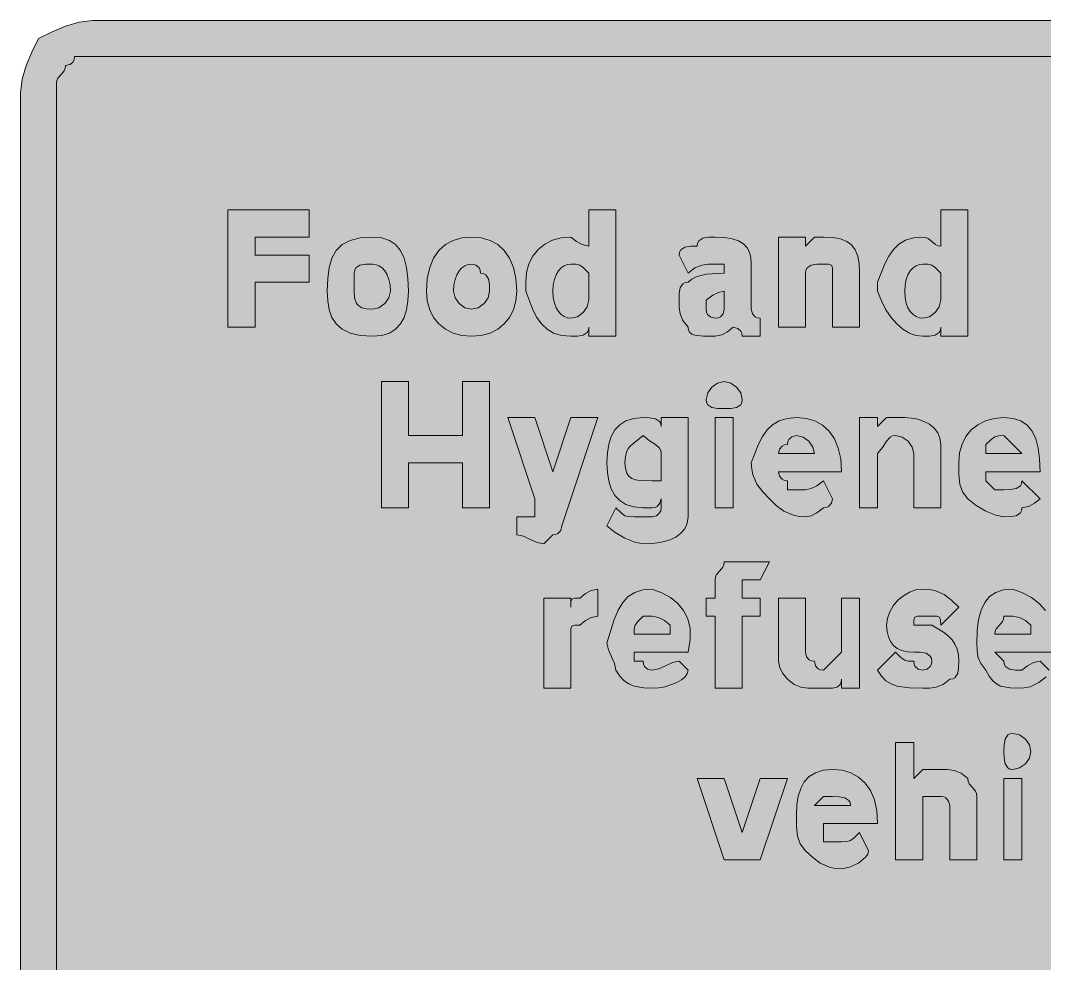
# Model space of a CAD drawing. Header units: metres. Extents: x 121 to 445, y 9 to 260.
# Drawn here: x 121.5 to 257.7, y 134.8 to 260.2 of the extents above; entities that cross this region are included whole.
import ezdxf

# ---------------------------------------------------------------- set-up
doc = ezdxf.new("R2010")
doc.units = ezdxf.units.M
doc.layers.add('FILL_BLACK_000000', color=7, linetype='Continuous', true_color=0x000000)
doc.layers.add('FILL_WHITE_FFFFFF', color=7, linetype='Continuous', true_color=0xffffff)

msp = doc.modelspace()

# ---------------------------------------------------------------- hatches: boundary and pattern name
at = {"layer": 'FILL_BLACK_000000', "true_color": 0x000000}
h = msp.add_hatch(color=7, dxfattribs=at)
h.dxf.hatch_style = 1
h.paths.add_polyline_path([(131.07, 9.36), (130.17, 9.42), (129.27, 9.58), (128.37, 9.87), (127.47, 10.26), (125.67, 11.38), (123.87, 12.96), (122.99, 14.07), (122.22, 15.51), (121.68, 17.18), (121.47, 18.96), (121.47, 250.56), (121.68, 252.36), (122.22, 254.16), (122.99, 255.96), (123.87, 257.76), (125.67, 258.64), (127.47, 259.41), (129.27, 259.95), (131.07, 260.16), (435.87, 260.16), (436.77, 260.14), (437.67, 260.01), (438.57, 259.65), (439.47, 258.96), (440.35, 258.77), (441.12, 258.36), (441.87, 257.76), (443.52, 255.96), (444.06, 255.06), (444.27, 254.16), (444.46, 253.26), (444.87, 252.36), (445.28, 251.46), (445.47, 250.56), (445.47, 18.96), (445.41, 18.06), (445.25, 17.18), (444.96, 16.32), (444.57, 15.51), (444.06, 14.75), (443.45, 14.07), (442.71, 13.46), (441.87, 12.96), (441.37, 12.12), (440.76, 11.38), (440.08, 10.77), (439.32, 10.26), (438.51, 9.87), (437.65, 9.58), (436.77, 9.42), (435.87, 9.36), (131.07, 9.36)])
h = msp.add_hatch(color=7, dxfattribs=at)
h.dxf.hatch_style = 1
h.paths.add_polyline_path([(152.67, 219.36), (149.07, 219.36), (149.07, 234.96), (159.87, 234.96), (159.87, 231.36), (152.67, 231.36), (152.67, 228.96), (159.87, 228.96), (159.87, 225.36), (152.67, 225.36), (152.67, 219.36)])
h = msp.add_hatch(color=7, dxfattribs=at)
h.dxf.hatch_style = 1
h.paths.add_polyline_path([(200.67, 234.96), (200.67, 218.16), (197.07, 218.16), (197.07, 219.36), (197.02, 218.96), (196.86, 218.67), (196.32, 218.31), (195.55, 218.18), (194.67, 218.16), (193.43, 218.27), (192.38, 218.59), (191.51, 219.11), (190.77, 219.81), (190.15, 220.68), (189.61, 221.7), (188.67, 224.16), (188.67, 225.36), (188.78, 226.65), (189.1, 227.82), (189.62, 228.84), (190.32, 229.71), (191.19, 230.41), (192.21, 230.93), (193.38, 231.25), (194.67, 231.36), (195.42, 230.76), (196.19, 230.35), (197.07, 230.16), (197.07, 234.96), (200.67, 234.96)])
h.paths.add_polyline_path([(197.07, 226.56), (196.36, 227.25), (195.87, 227.61), (195.38, 227.74), (194.67, 227.76), (194.22, 227.7), (193.79, 227.53), (193.38, 227.25), (193.02, 226.86), (192.71, 226.35), (192.48, 225.73), (192.32, 225), (192.27, 224.16), (192.32, 223.32), (192.48, 222.58), (192.71, 221.97), (193.02, 221.46), (193.38, 221.07), (193.79, 220.78), (194.22, 220.62), (194.67, 220.56), (195.55, 220.77), (196.32, 221.31), (196.86, 222.08), (197.07, 222.96), (197.07, 225.36), (197.07, 226.56)], flags=16)
h = msp.add_hatch(color=7, dxfattribs=at)
h.dxf.hatch_style = 1
h.paths.add_polyline_path([(247.47, 234.96), (247.47, 218.16), (243.87, 218.16), (243.87, 219.36), (243.82, 218.96), (243.66, 218.67), (243.12, 218.31), (242.35, 218.18), (241.47, 218.16), (240.57, 218.27), (239.69, 218.59), (238.83, 219.11), (238.02, 219.81), (237.26, 220.68), (236.58, 221.7), (235.97, 222.87), (235.47, 224.16), (235.47, 225.36), (236.41, 227.82), (236.95, 228.84), (237.57, 229.71), (238.31, 230.41), (239.18, 230.93), (240.23, 231.25), (241.47, 231.36), (241.87, 231.31), (242.18, 231.17), (242.67, 230.76), (243.16, 230.35), (243.47, 230.21), (243.87, 230.16), (243.87, 234.96), (247.47, 234.96)])
h.paths.add_polyline_path([(243.87, 226.56), (243.16, 227.25), (242.67, 227.61), (242.18, 227.74), (241.47, 227.76), (241.02, 227.7), (240.59, 227.53), (240.18, 227.25), (239.82, 226.86), (239.51, 226.35), (239.28, 225.73), (239.12, 225), (239.07, 224.16), (239.12, 223.32), (239.28, 222.58), (239.51, 221.97), (239.82, 221.46), (240.18, 221.07), (240.59, 220.78), (241.02, 220.62), (241.47, 220.56), (242.35, 220.77), (243.12, 221.31), (243.66, 222.08), (243.87, 222.96), (243.87, 225.36), (243.87, 226.56)], flags=16)
h = msp.add_hatch(color=7, dxfattribs=at)
h.dxf.hatch_style = 1
h.paths.add_polyline_path([(172.83, 221.7), (172.5, 220.68), (172.02, 219.81), (171.37, 219.11), (170.54, 218.59), (169.51, 218.27), (168.27, 218.16), (166.63, 218.27), (165.31, 218.59), (164.26, 219.11), (163.47, 219.81), (162.9, 220.68), (162.53, 221.7), (162.33, 222.87), (162.27, 224.16), (162.33, 225.85), (162.53, 227.31), (162.9, 228.55), (163.47, 229.56), (164.26, 230.35), (165.31, 230.91), (166.63, 231.25), (168.27, 231.36), (169.51, 231.25), (170.54, 230.91), (171.37, 230.35), (172.02, 229.56), (172.5, 228.55), (172.83, 227.31), (173.01, 225.85), (173.07, 224.16), (173.01, 222.87), (172.83, 221.7)])
h.paths.add_polyline_path([(170.46, 225.73), (170.23, 226.35), (169.92, 226.86), (169.56, 227.25), (169.15, 227.53), (168.72, 227.7), (168.27, 227.76), (167.39, 227.74), (166.62, 227.61), (166.08, 227.25), (165.92, 226.96), (165.87, 226.56), (165.87, 224.16), (165.91, 223.28), (166.17, 222.51), (166.46, 222.2), (166.88, 221.97), (167.48, 221.81), (168.27, 221.76), (169.15, 221.97), (169.92, 222.51), (170.46, 223.28), (170.67, 224.16), (170.62, 225), (170.46, 225.73)], flags=16)
h = msp.add_hatch(color=7, dxfattribs=at)
h.dxf.hatch_style = 1
h.paths.add_polyline_path([(187.04, 221.7), (186.52, 220.68), (185.82, 219.81), (184.95, 219.11), (183.93, 218.59), (182.76, 218.27), (181.47, 218.16), (180.18, 218.27), (179.01, 218.59), (177.99, 219.11), (177.12, 219.81), (176.42, 220.68), (175.9, 221.7), (175.58, 222.87), (175.47, 224.16), (175.58, 225.85), (175.9, 227.31), (176.42, 228.55), (177.12, 229.56), (177.99, 230.35), (179.01, 230.91), (180.18, 231.25), (181.47, 231.36), (182.76, 231.25), (183.93, 230.91), (184.95, 230.35), (185.82, 229.56), (186.52, 228.55), (187.04, 227.31), (187.36, 225.85), (187.47, 224.16), (187.36, 222.87), (187.04, 221.7)])
h.paths.add_polyline_path([(183.72, 225.81), (183.36, 226.35), (183.07, 226.51), (182.67, 226.56), (182.62, 226.96), (182.48, 227.25), (182.07, 227.61), (181.47, 227.76), (181.02, 227.7), (180.59, 227.53), (180.18, 227.25), (179.82, 226.86), (179.51, 226.35), (179.28, 225.73), (179.12, 225), (179.07, 224.16), (179.28, 223.28), (179.82, 222.51), (180.59, 221.97), (181.47, 221.76), (182.35, 221.97), (183.12, 222.51), (183.66, 223.28), (183.87, 224.16), (183.85, 225.04), (183.72, 225.81)], flags=16)
h = msp.add_hatch(color=7, dxfattribs=at)
h.dxf.hatch_style = 1
h.paths.add_polyline_path([(213.87, 227.76), (212.97, 227.74), (212.07, 227.61), (211.17, 227.25), (210.27, 226.56), (209.07, 228.96), (209.12, 229.36), (209.28, 229.65), (209.82, 230.01), (210.59, 230.14), (211.47, 230.16), (211.52, 230.56), (211.68, 230.85), (212.22, 231.21), (212.99, 231.34), (213.87, 231.36), (215.11, 231.3), (216.14, 231.13), (216.97, 230.85), (217.62, 230.46), (218.1, 229.95), (218.43, 229.33), (218.61, 228.6), (218.67, 227.76), (218.67, 221.76), (218.82, 221.16), (219.18, 220.75), (219.47, 220.61), (219.87, 220.56), (219.87, 218.16), (217.47, 218.16), (217.42, 218.56), (217.28, 218.85), (216.87, 219.21), (216.27, 219.36), (215.52, 218.76), (214.75, 218.35), (213.87, 218.16), (212.3, 218.18), (211.17, 218.31), (210.78, 218.45), (210.5, 218.67), (210.33, 218.96), (210.27, 219.36), (209.58, 220.26), (209.22, 221.16), (209.09, 222.06), (209.07, 222.96), (209.09, 223.84), (209.22, 224.61), (209.58, 225.15), (209.87, 225.31), (210.27, 225.36), (210.77, 225.76), (211.36, 226.05), (212.67, 226.41), (215.07, 226.56), (215.07, 227.76), (213.87, 227.76)])
h.paths.add_polyline_path([(212.72, 221.36), (212.86, 221.07), (213.27, 220.71), (213.87, 220.56), (214.27, 220.61), (214.56, 220.75), (214.92, 221.16), (215.07, 221.76), (215.07, 224.16), (214.32, 224.01), (213.55, 223.65), (212.67, 222.96), (212.67, 221.76), (212.72, 221.36)], flags=16)
h = msp.add_hatch(color=7, dxfattribs=at)
h.dxf.hatch_style = 1
h.paths.add_polyline_path([(229.47, 219.36), (229.47, 225.36), (229.47, 226.56), (229.45, 227.25), (229.32, 227.61), (228.96, 227.74), (228.27, 227.76), (227.39, 227.74), (226.62, 227.61), (226.08, 227.25), (225.92, 226.96), (225.87, 226.56), (225.87, 219.36), (222.27, 219.36), (222.27, 231.36), (225.87, 231.36), (225.87, 230.16), (227.07, 231.36), (228.27, 231.36), (229.51, 231.3), (230.54, 231.12), (231.37, 230.79), (232.02, 230.31), (232.5, 229.66), (232.83, 228.83), (233.01, 227.8), (233.07, 226.56), (233.07, 219.36), (229.47, 219.36)])
h = msp.add_hatch(color=7, dxfattribs=at)
h.dxf.hatch_style = 1
h.paths.add_polyline_path([(176.67, 204.96), (180.27, 204.96), (180.27, 212.16), (183.87, 212.16), (183.87, 195.36), (180.27, 195.36), (180.27, 201.36), (176.67, 201.36), (173.07, 201.36), (173.07, 195.36), (169.47, 195.36), (169.47, 212.16), (173.07, 212.16), (173.07, 204.96), (176.67, 204.96)])
h = msp.add_hatch(color=7, dxfattribs=at)
h.dxf.hatch_style = 1
h.paths.add_polyline_path([(217.42, 209.36), (217.26, 209.07), (216.72, 208.71), (215.95, 208.58), (215.07, 208.56), (214.19, 208.58), (213.42, 208.71), (212.88, 209.07), (212.72, 209.36), (212.67, 209.76), (212.88, 210.64), (213.42, 211.41), (214.19, 211.95), (215.07, 212.16), (215.95, 211.95), (216.72, 211.41), (217.26, 210.64), (217.47, 209.76), (217.42, 209.36)])
h = msp.add_hatch(color=7, dxfattribs=at)
h.dxf.hatch_style = 1
h.paths.add_polyline_path([(193.47, 192.96), (193.32, 192.36), (192.96, 191.95), (192.67, 191.81), (192.27, 191.76), (191.07, 190.56), (190.17, 190.75), (189.27, 191.16), (188.37, 191.57), (187.47, 191.76), (187.47, 194.16), (188.67, 194.16), (189.87, 194.16), (189.87, 195.36), (189.87, 196.56), (186.27, 207.36), (189.87, 207.36), (192.27, 200.16), (194.67, 207.36), (198.27, 207.36), (193.47, 192.96)])
h = msp.add_hatch(color=7, dxfattribs=at)
h.dxf.hatch_style = 1
h.paths.add_polyline_path([(209.84, 192.58), (209.32, 191.97), (208.62, 191.46), (207.75, 191.07), (206.73, 190.78), (205.56, 190.62), (204.27, 190.56), (203.18, 190.77), (201.87, 191.31), (200.56, 192.08), (199.47, 192.96), (200.67, 195.36), (201.38, 194.67), (201.87, 194.31), (202.36, 194.18), (203.07, 194.16), (205.47, 194.16), (206.07, 194.31), (206.48, 194.67), (206.62, 194.96), (206.67, 195.36), (206.67, 196.56), (206.52, 195.96), (206.16, 195.55), (205.87, 195.41), (205.47, 195.36), (204.27, 195.36), (203.03, 195.47), (202, 195.79), (201.17, 196.31), (200.52, 197.01), (200.04, 197.88), (199.71, 198.9), (199.53, 200.07), (199.47, 201.36), (199.53, 202.65), (199.71, 203.82), (200.04, 204.84), (200.52, 205.71), (201.17, 206.41), (202, 206.93), (203.03, 207.25), (204.27, 207.36), (205.15, 207.34), (205.92, 207.21), (206.46, 206.85), (206.62, 206.56), (206.67, 206.16), (206.67, 207.36), (210.27, 207.36), (210.27, 194.16), (210.16, 193.32), (209.84, 192.58)])
h.paths.add_polyline_path([(206.46, 203.27), (205.92, 203.76), (205.15, 204.25), (204.27, 204.96), (202.62, 203.61), (202.31, 203.24), (202.08, 202.77), (201.92, 202.15), (201.87, 201.36), (201.93, 200.57), (202.1, 199.97), (202.38, 199.55), (202.77, 199.26), (203.28, 199.09), (203.9, 199), (205.47, 198.96), (206.67, 198.96), (206.67, 200.16), (206.67, 202.56), (206.62, 202.96), (206.46, 203.27)], flags=16)
h = msp.add_hatch(color=7, dxfattribs=at)
h.dxf.hatch_style = 1
h.paths.add_polyline_path([(213.87, 195.36), (213.87, 207.36), (216.27, 207.36), (216.27, 195.36), (213.87, 195.36)])
h = msp.add_hatch(color=7, dxfattribs=at)
h.dxf.hatch_style = 1
h.paths.add_polyline_path([(222.42, 199.56), (222.78, 199.15), (223.07, 199.01), (223.47, 198.96), (223.47, 197.76), (225.87, 197.76), (226.62, 197.91), (227.39, 198.27), (228.27, 198.96), (229.47, 196.56), (229.32, 195.96), (228.96, 195.55), (228.67, 195.41), (228.27, 195.36), (227.39, 194.67), (226.62, 194.31), (225.87, 194.16), (225.02, 194.21), (224.28, 194.37), (223.02, 194.91), (221.99, 195.68), (221.07, 196.56), (220.19, 197.48), (219.42, 198.51), (218.88, 199.77), (218.72, 200.51), (218.67, 201.36), (219.61, 203.82), (220.15, 204.84), (220.77, 205.71), (221.51, 206.41), (222.38, 206.93), (223.43, 207.25), (224.67, 207.36), (225.96, 207.25), (227.13, 206.91), (228.15, 206.35), (229.02, 205.56), (229.72, 204.55), (230.24, 203.31), (230.56, 201.85), (230.67, 200.16), (222.27, 200.16), (222.42, 199.56)])
h.paths.add_polyline_path([(226.86, 203.44), (226.32, 204.21), (225.55, 204.75), (224.67, 204.96), (224.07, 204.81), (223.66, 204.45), (223.52, 204.16), (223.47, 203.76), (223.07, 203.71), (222.78, 203.57), (222.42, 203.16), (222.27, 202.56), (227.07, 202.56), (226.86, 203.44)], flags=16)
h = msp.add_hatch(color=7, dxfattribs=at)
h.dxf.hatch_style = 1
h.paths.add_polyline_path([(240.27, 195.36), (240.27, 202.56), (240.06, 203.44), (239.52, 204.21), (238.75, 204.75), (237.87, 204.96), (237.47, 204.91), (237.16, 204.75), (236.67, 204.21), (236.18, 203.44), (235.47, 202.56), (235.47, 195.36), (233.07, 195.36), (233.07, 207.36), (235.47, 207.36), (235.47, 206.16), (236.67, 207.36), (239.07, 207.36), (239.97, 207.3), (240.83, 207.13), (241.64, 206.85), (242.37, 206.46), (242.98, 205.95), (243.46, 205.33), (243.76, 204.6), (243.87, 203.76), (243.87, 195.36), (240.27, 195.36)])
h = msp.add_hatch(color=7, dxfattribs=at)
h.dxf.hatch_style = 1
h.paths.add_polyline_path([(249.87, 198.96), (251.07, 197.76), (252.27, 197.76), (253.15, 197.78), (253.92, 197.91), (254.46, 198.27), (254.62, 198.56), (254.67, 198.96), (257.07, 196.56), (256.32, 195.96), (255.55, 195.55), (254.67, 195.36), (254.62, 194.96), (254.46, 194.67), (253.92, 194.31), (253.15, 194.18), (252.27, 194.16), (251.18, 194.37), (249.87, 194.91), (248.56, 195.68), (247.47, 196.56), (246.78, 197.48), (246.42, 198.51), (246.29, 199.77), (246.27, 201.36), (246.38, 202.65), (246.7, 203.82), (247.22, 204.84), (247.92, 205.71), (248.79, 206.41), (249.81, 206.93), (250.98, 207.25), (252.27, 207.36), (253.51, 207.25), (254.54, 206.91), (255.37, 206.35), (256.02, 205.56), (256.5, 204.55), (256.83, 203.31), (257.01, 201.85), (257.07, 200.16), (249.87, 200.16), (249.87, 198.96)])
h.paths.add_polyline_path([(252.27, 204.96), (251.56, 204.94), (251.07, 204.81), (250.58, 204.45), (249.87, 203.76), (249.87, 202.56), (254.67, 202.56), (252.27, 204.96)], flags=16)
h = msp.add_hatch(color=7, dxfattribs=at)
h.dxf.hatch_style = 1
h.paths.add_polyline_path([(213.87, 171.36), (213.87, 180.96), (212.67, 180.96), (212.67, 183.36), (213.87, 183.36), (213.87, 185.76), (213.92, 186.16), (214.06, 186.47), (214.47, 186.96), (214.88, 187.45), (215.02, 187.76), (215.07, 188.16), (218.67, 188.16), (221.07, 188.16), (219.87, 185.76), (218.67, 185.76), (217.47, 185.76), (217.47, 184.56), (217.47, 183.36), (219.87, 183.36), (219.87, 180.96), (217.47, 180.96), (217.47, 171.36), (213.87, 171.36)])
h = msp.add_hatch(color=7, dxfattribs=at)
h.dxf.hatch_style = 1
h.paths.add_polyline_path([(191.07, 183.36), (194.67, 183.36), (194.67, 182.16), (194.69, 182.85), (194.82, 183.21), (195.18, 183.34), (195.87, 183.36), (196.62, 183.96), (197.39, 184.37), (198.27, 184.56), (198.27, 180.96), (197.39, 180.77), (196.62, 180.36), (195.87, 179.76), (195.18, 179.74), (194.82, 179.61), (194.69, 179.25), (194.67, 178.56), (194.67, 171.36), (191.07, 171.36), (191.07, 183.36)])
h = msp.add_hatch(color=7, dxfattribs=at)
h.dxf.hatch_style = 1
h.paths.add_polyline_path([(203.07, 174.96), (204.27, 174.96), (204.32, 174.56), (204.46, 174.27), (204.87, 173.91), (205.47, 173.76), (206.37, 173.95), (207.27, 174.36), (208.17, 174.77), (209.07, 174.96), (210.27, 173.76), (210.16, 173.31), (209.86, 172.88), (209.38, 172.47), (208.77, 172.11), (207.23, 171.57), (206.37, 171.41), (205.47, 171.36), (204.38, 171.4), (203.07, 171.66), (202.4, 171.95), (201.76, 172.37), (201.17, 172.97), (200.67, 173.76), (200.48, 174.66), (200.07, 175.56), (199.66, 176.46), (199.47, 177.36), (200.41, 180.51), (200.95, 181.75), (201.57, 182.76), (202.31, 183.55), (203.18, 184.11), (204.23, 184.45), (205.47, 184.56), (206.76, 184.05), (207.91, 183.42), (208.89, 182.64), (209.67, 181.71), (210.23, 180.61), (210.53, 179.33), (210.56, 177.85), (210.27, 176.16), (203.07, 176.16), (203.07, 174.96)])
h.paths.add_polyline_path([(207.87, 179.76), (207.12, 180.36), (206.35, 180.77), (205.47, 180.96), (204.27, 180.96), (203.58, 180.25), (203.22, 179.76), (203.09, 179.27), (203.07, 178.56), (207.87, 178.56), (207.87, 179.76)], flags=16)
h = msp.add_hatch(color=7, dxfattribs=at)
h.dxf.hatch_style = 1
h.paths.add_polyline_path([(246.25, 174.08), (246.12, 173.31), (245.76, 172.77), (245.47, 172.61), (245.07, 172.56), (244.17, 171.87), (243.27, 171.51), (242.37, 171.38), (241.47, 171.36), (239.69, 171.4), (238.02, 171.66), (237.26, 171.95), (236.58, 172.37), (235.97, 172.97), (235.47, 173.76), (237.87, 176.16), (238.58, 175.47), (239.07, 175.11), (239.56, 174.98), (240.27, 174.96), (240.32, 174.56), (240.46, 174.27), (240.87, 173.91), (241.47, 173.76), (242.07, 173.91), (242.48, 174.27), (242.62, 174.56), (242.67, 174.96), (242.62, 175.36), (242.46, 175.65), (241.92, 176.01), (241.15, 176.14), (240.27, 176.16), (239.43, 176.22), (238.7, 176.38), (238.08, 176.67), (237.57, 177.06), (237.18, 177.57), (236.9, 178.18), (236.73, 178.92), (236.67, 179.76), (236.78, 180.66), (237.08, 181.52), (237.56, 182.33), (238.17, 183.06), (238.9, 183.67), (239.71, 184.15), (240.57, 184.45), (241.47, 184.56), (242.32, 184.51), (243.06, 184.35), (244.32, 183.81), (245.35, 183.04), (246.27, 182.16), (243.87, 179.76), (243.85, 180.45), (243.72, 180.81), (243.36, 180.94), (242.67, 180.96), (241.47, 180.96), (240.78, 180.94), (240.42, 180.81), (240.29, 180.45), (240.27, 179.76), (242.67, 179.76), (244.25, 178.84), (244.86, 178.35), (245.37, 177.81), (245.76, 177.22), (246.05, 176.55), (246.21, 175.81), (246.27, 174.96), (246.25, 174.08)])
h = msp.add_hatch(color=7, dxfattribs=at)
h.dxf.hatch_style = 1
h.paths.add_polyline_path([(252.27, 174.96), (252.32, 174.56), (252.48, 174.27), (253.02, 173.91), (253.79, 173.78), (254.67, 173.76), (255.42, 174.36), (256.19, 174.77), (257.07, 174.96), (258.27, 173.76), (258.16, 173.31), (257.88, 172.88), (256.92, 172.11), (255.74, 171.57), (254.67, 171.36), (253.08, 171.4), (251.82, 171.66), (251.28, 171.95), (250.79, 172.37), (250.32, 172.97), (249.87, 173.76), (249.18, 174.66), (248.82, 175.56), (248.69, 176.46), (248.67, 177.36), (248.73, 179.05), (248.91, 180.51), (249.24, 181.75), (249.72, 182.76), (250.37, 183.55), (251.2, 184.11), (252.23, 184.45), (253.47, 184.56), (254.76, 184.05), (255.93, 183.42), (256.95, 182.64), (257.82, 181.71), (258.52, 180.61), (259.04, 179.33), (259.36, 177.85), (259.47, 176.16), (251.07, 176.16), (252.27, 174.96)])
h.paths.add_polyline_path([(255.87, 179.76), (255.12, 180.36), (254.35, 180.77), (253.47, 180.96), (252.27, 180.96), (252.22, 180.56), (252.08, 180.25), (251.67, 179.76), (251.26, 179.27), (251.12, 178.96), (251.07, 178.56), (255.87, 178.56), (255.87, 179.76)], flags=16)
h = msp.add_hatch(color=7, dxfattribs=at)
h.dxf.hatch_style = 1
h.paths.add_polyline_path([(233.07, 183.36), (233.07, 171.36), (230.67, 171.36), (230.67, 172.56), (230.62, 172.16), (230.48, 171.87), (230.07, 171.51), (229.47, 171.36), (227.07, 171.36), (226.17, 171.38), (225.27, 171.51), (224.37, 171.87), (223.47, 172.56), (222.87, 173.31), (222.46, 174.08), (222.27, 174.96), (222.27, 183.36), (225.87, 183.36), (225.87, 176.16), (226.02, 175.56), (226.38, 175.15), (226.67, 175.01), (227.07, 174.96), (227.22, 174.36), (227.58, 173.95), (227.87, 173.81), (228.27, 173.76), (229.47, 174.96), (230.67, 176.16), (230.67, 183.36), (233.07, 183.36)])
h = msp.add_hatch(color=7, dxfattribs=at)
h.dxf.hatch_style = 1
h.paths.add_polyline_path([(255.66, 162.08), (255.12, 161.31), (254.35, 160.77), (253.47, 160.56), (253.07, 160.61), (252.78, 160.77), (252.42, 161.31), (252.29, 162.08), (252.27, 162.96), (252.29, 163.84), (252.42, 164.61), (252.78, 165.15), (253.07, 165.31), (253.47, 165.36), (254.35, 165.15), (255.12, 164.61), (255.66, 163.84), (255.87, 162.96), (255.66, 162.08)])
h = msp.add_hatch(color=7, dxfattribs=at)
h.dxf.hatch_style = 1
h.paths.add_polyline_path([(244.77, 160.54), (245.67, 160.41), (246.57, 160.05), (247.47, 159.36), (247.52, 158.96), (247.66, 158.65), (248.07, 158.16), (248.48, 157.67), (248.62, 157.36), (248.67, 156.96), (248.67, 148.56), (245.07, 148.56), (245.07, 155.76), (244.92, 156.36), (244.56, 156.77), (244.27, 156.91), (243.87, 156.96), (242.67, 156.96), (241.47, 156.96), (241.47, 154.56), (241.47, 148.56), (237.87, 148.56), (237.87, 164.16), (240.27, 164.16), (240.27, 159.36), (241.47, 160.56), (243.87, 160.56), (244.77, 160.54)])
h = msp.add_hatch(color=7, dxfattribs=at)
h.dxf.hatch_style = 1
h.paths.add_polyline_path([(211.47, 159.36), (215.07, 159.36), (217.47, 152.16), (219.87, 159.36), (223.47, 159.36), (219.87, 148.56), (217.47, 148.56), (215.07, 148.56), (211.47, 159.36)])
h = msp.add_hatch(color=7, dxfattribs=at)
h.dxf.hatch_style = 1
h.paths.add_polyline_path([(228.27, 152.16), (228.27, 150.96), (230.67, 150.96), (231.38, 150.98), (231.87, 151.11), (232.36, 151.47), (233.07, 152.16), (234.27, 149.76), (234.16, 149.31), (233.88, 148.88), (232.92, 148.11), (231.74, 147.57), (230.67, 147.36), (229.82, 147.41), (229.08, 147.57), (227.82, 148.11), (226.79, 148.88), (225.87, 149.76), (225.18, 150.68), (224.82, 151.71), (224.69, 152.97), (224.67, 154.56), (224.73, 155.85), (224.91, 157.02), (225.24, 158.04), (225.72, 158.91), (226.37, 159.61), (227.2, 160.13), (228.23, 160.45), (229.47, 160.56), (230.76, 160.45), (231.93, 160.11), (232.95, 159.55), (233.82, 158.76), (234.52, 157.75), (235.04, 156.51), (235.36, 155.05), (235.47, 153.36), (228.27, 153.36), (228.27, 152.16)])
h.paths.add_polyline_path([(231.82, 156.16), (231.66, 156.45), (231.12, 156.81), (230.35, 156.94), (229.47, 156.96), (228.27, 156.96), (227.07, 155.76), (231.87, 155.76), (231.82, 156.16)], flags=16)
h = msp.add_hatch(color=7, dxfattribs=at)
h.dxf.hatch_style = 1
h.paths.add_polyline_path([(252.27, 148.56), (252.27, 159.36), (254.67, 159.36), (254.67, 148.56), (252.27, 148.56)])
at = {"layer": 'FILL_WHITE_FFFFFF', "true_color": 0xffffff}
h = msp.add_hatch(color=7, dxfattribs=at)
h.dxf.hatch_style = 1
h.paths.add_polyline_path([(436.77, 255.34), (437.67, 255.21), (438.57, 254.85), (439.47, 254.16), (439.66, 253.26), (440.07, 252.36), (440.48, 251.46), (440.67, 250.56), (440.67, 18.96), (440.52, 18.36), (440.16, 17.95), (439.87, 17.81), (439.47, 17.76), (439.47, 15.36), (438.57, 15.17), (437.67, 14.76), (436.77, 14.35), (435.87, 14.16), (131.07, 14.16), (130.17, 14.35), (129.27, 14.76), (128.37, 15.17), (127.47, 15.36), (126.78, 16.26), (126.42, 17.16), (126.29, 18.06), (126.27, 18.96), (126.27, 250.56), (126.27, 251.76), (126.32, 252.16), (126.46, 252.47), (126.87, 252.96), (127.28, 253.45), (127.42, 253.76), (127.47, 254.16), (128.07, 254.31), (128.48, 254.67), (128.62, 254.96), (128.67, 255.36), (131.07, 255.36), (435.87, 255.36), (436.77, 255.34)])

# ---------------------------------------------------------------- linework, layer by layer
at = {"layer": 'FILL_BLACK_000000', "lineweight": 0, "true_color": 0x000000}
for points in [[(435.87, 9.36), (131.07, 9.36), (130.17, 9.42), (129.27, 9.58), (128.37, 9.87), (127.47, 10.26), (125.67, 11.38), (123.87, 12.96), (122.99, 14.07), (122.22, 15.51), (121.68, 17.18), (121.47, 18.96), (121.47, 250.56), (121.68, 252.36), (122.22, 254.16), (122.99, 255.96), (123.87, 257.76), (125.67, 258.64), (127.47, 259.41), (129.27, 259.95), (131.07, 260.16), (435.87, 260.16)], [(257.88, 172.88), (256.92, 172.11), (255.74, 171.57), (254.67, 171.36), (253.08, 171.4), (251.82, 171.66), (251.28, 171.95), (250.79, 172.37), (250.32, 172.97), (249.87, 173.76), (249.18, 174.66), (248.82, 175.56), (248.69, 176.46), (248.67, 177.36), (248.73, 179.05), (248.91, 180.51), (249.24, 181.75), (249.72, 182.76), (250.37, 183.55), (251.2, 184.11), (252.23, 184.45), (253.47, 184.56), (254.76, 184.05), (255.93, 183.42), (256.95, 182.64), (257.82, 181.71)], [(259.47, 176.16), (251.07, 176.16), (252.27, 174.96), (252.32, 174.56), (252.48, 174.27), (253.02, 173.91), (253.79, 173.78), (254.67, 173.76), (255.42, 174.36), (256.19, 174.77), (257.07, 174.96), (258.27, 173.76)]]:
    msp.add_lwpolyline(points, dxfattribs=at)
for points in [[(152.67, 219.36), (149.07, 219.36), (149.07, 234.96), (159.87, 234.96), (159.87, 231.36), (152.67, 231.36), (152.67, 228.96), (159.87, 228.96), (159.87, 225.36), (152.67, 225.36)], [(200.67, 234.96), (200.67, 218.16), (197.07, 218.16), (197.07, 219.36), (197.02, 218.96), (196.86, 218.67), (196.32, 218.31), (195.55, 218.18), (194.67, 218.16), (193.43, 218.27), (192.38, 218.59), (191.51, 219.11), (190.77, 219.81), (190.15, 220.68), (189.61, 221.7), (188.67, 224.16), (188.67, 225.36), (188.78, 226.65), (189.1, 227.82), (189.62, 228.84), (190.32, 229.71), (191.19, 230.41), (192.21, 230.93), (193.38, 231.25), (194.67, 231.36), (195.42, 230.76), (196.19, 230.35), (197.07, 230.16), (197.07, 234.96)], [(247.47, 234.96), (247.47, 218.16), (243.87, 218.16), (243.87, 219.36), (243.82, 218.96), (243.66, 218.67), (243.12, 218.31), (242.35, 218.18), (241.47, 218.16), (240.57, 218.27), (239.69, 218.59), (238.83, 219.11), (238.02, 219.81), (237.26, 220.68), (236.58, 221.7), (235.97, 222.87), (235.47, 224.16), (235.47, 225.36), (236.41, 227.82), (236.95, 228.84), (237.57, 229.71), (238.31, 230.41), (239.18, 230.93), (240.23, 231.25), (241.47, 231.36), (241.87, 231.31), (242.18, 231.17), (242.67, 230.76), (243.16, 230.35), (243.47, 230.21), (243.87, 230.16), (243.87, 234.96)], [(172.83, 221.7), (172.5, 220.68), (172.02, 219.81), (171.37, 219.11), (170.54, 218.59), (169.51, 218.27), (168.27, 218.16), (166.63, 218.27), (165.31, 218.59), (164.26, 219.11), (163.47, 219.81), (162.9, 220.68), (162.53, 221.7), (162.33, 222.87), (162.27, 224.16), (162.33, 225.85), (162.53, 227.31), (162.9, 228.55), (163.47, 229.56), (164.26, 230.35), (165.31, 230.91), (166.63, 231.25), (168.27, 231.36), (169.51, 231.25), (170.54, 230.91), (171.37, 230.35), (172.02, 229.56), (172.5, 228.55), (172.83, 227.31), (173.01, 225.85), (173.07, 224.16), (173.01, 222.87)], [(187.04, 221.7), (186.52, 220.68), (185.82, 219.81), (184.95, 219.11), (183.93, 218.59), (182.76, 218.27), (181.47, 218.16), (180.18, 218.27), (179.01, 218.59), (177.99, 219.11), (177.12, 219.81), (176.42, 220.68), (175.9, 221.7), (175.58, 222.87), (175.47, 224.16), (175.58, 225.85), (175.9, 227.31), (176.42, 228.55), (177.12, 229.56), (177.99, 230.35), (179.01, 230.91), (180.18, 231.25), (181.47, 231.36), (182.76, 231.25), (183.93, 230.91), (184.95, 230.35), (185.82, 229.56), (186.52, 228.55), (187.04, 227.31), (187.36, 225.85), (187.47, 224.16), (187.36, 222.87)], [(213.87, 227.76), (212.97, 227.74), (212.07, 227.61), (211.17, 227.25), (210.27, 226.56), (209.07, 228.96), (209.12, 229.36), (209.28, 229.65), (209.82, 230.01), (210.59, 230.14), (211.47, 230.16), (211.52, 230.56), (211.68, 230.85), (212.22, 231.21), (212.99, 231.34), (213.87, 231.36), (215.11, 231.3), (216.14, 231.13), (216.97, 230.85), (217.62, 230.46), (218.1, 229.95), (218.43, 229.33), (218.61, 228.6), (218.67, 227.76), (218.67, 221.76), (218.82, 221.16), (219.18, 220.75), (219.47, 220.61), (219.87, 220.56), (219.87, 218.16), (217.47, 218.16), (217.42, 218.56), (217.28, 218.85), (216.87, 219.21), (216.27, 219.36), (215.52, 218.76), (214.75, 218.35), (213.87, 218.16), (212.3, 218.18), (211.17, 218.31), (210.78, 218.45), (210.5, 218.67), (210.33, 218.96), (210.27, 219.36), (209.58, 220.26), (209.22, 221.16), (209.09, 222.06), (209.07, 222.96), (209.09, 223.84), (209.22, 224.61), (209.58, 225.15), (209.87, 225.31), (210.27, 225.36), (210.77, 225.76), (211.36, 226.05), (212.67, 226.41), (215.07, 226.56), (215.07, 227.76)], [(229.47, 219.36), (229.47, 225.36), (229.47, 226.56), (229.45, 227.25), (229.32, 227.61), (228.96, 227.74), (228.27, 227.76), (227.39, 227.74), (226.62, 227.61), (226.08, 227.25), (225.92, 226.96), (225.87, 226.56), (225.87, 219.36), (222.27, 219.36), (222.27, 231.36), (225.87, 231.36), (225.87, 230.16), (227.07, 231.36), (228.27, 231.36), (229.51, 231.3), (230.54, 231.12), (231.37, 230.79), (232.02, 230.31), (232.5, 229.66), (232.83, 228.83), (233.01, 227.8), (233.07, 226.56), (233.07, 219.36)], [(170.46, 225.73), (170.23, 226.35), (169.92, 226.86), (169.56, 227.25), (169.15, 227.53), (168.72, 227.7), (168.27, 227.76), (167.39, 227.74), (166.62, 227.61), (166.08, 227.25), (165.92, 226.96), (165.87, 226.56), (165.87, 224.16), (165.91, 223.28), (166.17, 222.51), (166.46, 222.2), (166.88, 221.97), (167.48, 221.81), (168.27, 221.76), (169.15, 221.97), (169.92, 222.51), (170.46, 223.28), (170.67, 224.16), (170.62, 225)], [(183.72, 225.81), (183.36, 226.35), (183.07, 226.51), (182.67, 226.56), (182.62, 226.96), (182.48, 227.25), (182.07, 227.61), (181.47, 227.76), (181.02, 227.7), (180.59, 227.53), (180.18, 227.25), (179.82, 226.86), (179.51, 226.35), (179.28, 225.73), (179.12, 225), (179.07, 224.16), (179.28, 223.28), (179.82, 222.51), (180.59, 221.97), (181.47, 221.76), (182.35, 221.97), (183.12, 222.51), (183.66, 223.28), (183.87, 224.16), (183.85, 225.04)], [(197.07, 226.56), (196.36, 227.25), (195.87, 227.61), (195.38, 227.74), (194.67, 227.76), (194.22, 227.7), (193.79, 227.53), (193.38, 227.25), (193.02, 226.86), (192.71, 226.35), (192.48, 225.73), (192.32, 225), (192.27, 224.16), (192.32, 223.32), (192.48, 222.58), (192.71, 221.97), (193.02, 221.46), (193.38, 221.07), (193.79, 220.78), (194.22, 220.62), (194.67, 220.56), (195.55, 220.77), (196.32, 221.31), (196.86, 222.08), (197.07, 222.96), (197.07, 225.36)], [(243.87, 226.56), (243.16, 227.25), (242.67, 227.61), (242.18, 227.74), (241.47, 227.76), (241.02, 227.7), (240.59, 227.53), (240.18, 227.25), (239.82, 226.86), (239.51, 226.35), (239.28, 225.73), (239.12, 225), (239.07, 224.16), (239.12, 223.32), (239.28, 222.58), (239.51, 221.97), (239.82, 221.46), (240.18, 221.07), (240.59, 220.78), (241.02, 220.62), (241.47, 220.56), (242.35, 220.77), (243.12, 221.31), (243.66, 222.08), (243.87, 222.96), (243.87, 225.36)], [(212.72, 221.36), (212.86, 221.07), (213.27, 220.71), (213.87, 220.56), (214.27, 220.61), (214.56, 220.75), (214.92, 221.16), (215.07, 221.76), (215.07, 224.16), (214.32, 224.01), (213.55, 223.65), (212.67, 222.96), (212.67, 221.76)], [(176.67, 204.96), (180.27, 204.96), (180.27, 212.16), (183.87, 212.16), (183.87, 195.36), (180.27, 195.36), (180.27, 201.36), (176.67, 201.36), (173.07, 201.36), (173.07, 195.36), (169.47, 195.36), (169.47, 212.16), (173.07, 212.16), (173.07, 204.96)], [(217.42, 209.36), (217.26, 209.07), (216.72, 208.71), (215.95, 208.58), (215.07, 208.56), (214.19, 208.58), (213.42, 208.71), (212.88, 209.07), (212.72, 209.36), (212.67, 209.76), (212.88, 210.64), (213.42, 211.41), (214.19, 211.95), (215.07, 212.16), (215.95, 211.95), (216.72, 211.41), (217.26, 210.64), (217.47, 209.76)], [(193.47, 192.96), (193.32, 192.36), (192.96, 191.95), (192.67, 191.81), (192.27, 191.76), (191.07, 190.56), (190.17, 190.75), (189.27, 191.16), (188.37, 191.57), (187.47, 191.76), (187.47, 194.16), (188.67, 194.16), (189.87, 194.16), (189.87, 195.36), (189.87, 196.56), (186.27, 207.36), (189.87, 207.36), (192.27, 200.16), (194.67, 207.36), (198.27, 207.36)], [(209.84, 192.58), (209.32, 191.97), (208.62, 191.46), (207.75, 191.07), (206.73, 190.78), (205.56, 190.62), (204.27, 190.56), (203.18, 190.77), (201.87, 191.31), (200.56, 192.08), (199.47, 192.96), (200.67, 195.36), (201.38, 194.67), (201.87, 194.31), (202.36, 194.18), (203.07, 194.16), (205.47, 194.16), (206.07, 194.31), (206.48, 194.67), (206.62, 194.96), (206.67, 195.36), (206.67, 196.56), (206.52, 195.96), (206.16, 195.55), (205.87, 195.41), (205.47, 195.36), (204.27, 195.36), (203.03, 195.47), (202, 195.79), (201.17, 196.31), (200.52, 197.01), (200.04, 197.88), (199.71, 198.9), (199.53, 200.07), (199.47, 201.36), (199.53, 202.65), (199.71, 203.82), (200.04, 204.84), (200.52, 205.71), (201.17, 206.41), (202, 206.93), (203.03, 207.25), (204.27, 207.36), (205.15, 207.34), (205.92, 207.21), (206.46, 206.85), (206.62, 206.56), (206.67, 206.16), (206.67, 207.36), (210.27, 207.36), (210.27, 194.16), (210.16, 193.32)], [(213.87, 195.36), (213.87, 207.36), (216.27, 207.36), (216.27, 195.36)], [(222.42, 199.56), (222.78, 199.15), (223.07, 199.01), (223.47, 198.96), (223.47, 197.76), (225.87, 197.76), (226.62, 197.91), (227.39, 198.27), (228.27, 198.96), (229.47, 196.56), (229.32, 195.96), (228.96, 195.55), (228.67, 195.41), (228.27, 195.36), (227.39, 194.67), (226.62, 194.31), (225.87, 194.16), (225.02, 194.21), (224.28, 194.37), (223.02, 194.91), (221.99, 195.68), (221.07, 196.56), (220.19, 197.48), (219.42, 198.51), (218.88, 199.77), (218.72, 200.51), (218.67, 201.36), (219.61, 203.82), (220.15, 204.84), (220.77, 205.71), (221.51, 206.41), (222.38, 206.93), (223.43, 207.25), (224.67, 207.36), (225.96, 207.25), (227.13, 206.91), (228.15, 206.35), (229.02, 205.56), (229.72, 204.55), (230.24, 203.31), (230.56, 201.85), (230.67, 200.16), (222.27, 200.16)], [(240.27, 195.36), (240.27, 202.56), (240.06, 203.44), (239.52, 204.21), (238.75, 204.75), (237.87, 204.96), (237.47, 204.91), (237.16, 204.75), (236.67, 204.21), (236.18, 203.44), (235.47, 202.56), (235.47, 195.36), (233.07, 195.36), (233.07, 207.36), (235.47, 207.36), (235.47, 206.16), (236.67, 207.36), (239.07, 207.36), (239.97, 207.3), (240.83, 207.13), (241.64, 206.85), (242.37, 206.46), (242.98, 205.95), (243.46, 205.33), (243.76, 204.6), (243.87, 203.76), (243.87, 195.36)], [(249.87, 198.96), (251.07, 197.76), (252.27, 197.76), (253.15, 197.78), (253.92, 197.91), (254.46, 198.27), (254.62, 198.56), (254.67, 198.96), (257.07, 196.56), (256.32, 195.96), (255.55, 195.55), (254.67, 195.36), (254.62, 194.96), (254.46, 194.67), (253.92, 194.31), (253.15, 194.18), (252.27, 194.16), (251.18, 194.37), (249.87, 194.91), (248.56, 195.68), (247.47, 196.56), (246.78, 197.48), (246.42, 198.51), (246.29, 199.77), (246.27, 201.36), (246.38, 202.65), (246.7, 203.82), (247.22, 204.84), (247.92, 205.71), (248.79, 206.41), (249.81, 206.93), (250.98, 207.25), (252.27, 207.36), (253.51, 207.25), (254.54, 206.91), (255.37, 206.35), (256.02, 205.56), (256.5, 204.55), (256.83, 203.31), (257.01, 201.85), (257.07, 200.16), (249.87, 200.16)], [(206.46, 203.27), (205.92, 203.76), (205.15, 204.25), (204.27, 204.96), (202.62, 203.61), (202.31, 203.24), (202.08, 202.77), (201.92, 202.15), (201.87, 201.36), (201.93, 200.57), (202.1, 199.97), (202.38, 199.55), (202.77, 199.26), (203.28, 199.09), (203.9, 199), (205.47, 198.96), (206.67, 198.96), (206.67, 200.16), (206.67, 202.56), (206.62, 202.96)], [(226.86, 203.44), (226.32, 204.21), (225.55, 204.75), (224.67, 204.96), (224.07, 204.81), (223.66, 204.45), (223.52, 204.16), (223.47, 203.76), (223.07, 203.71), (222.78, 203.57), (222.42, 203.16), (222.27, 202.56), (227.07, 202.56)], [(252.27, 204.96), (251.56, 204.94), (251.07, 204.81), (250.58, 204.45), (249.87, 203.76), (249.87, 202.56), (254.67, 202.56)], [(213.87, 171.36), (213.87, 180.96), (212.67, 180.96), (212.67, 183.36), (213.87, 183.36), (213.87, 185.76), (213.92, 186.16), (214.06, 186.47), (214.47, 186.96), (214.88, 187.45), (215.02, 187.76), (215.07, 188.16), (218.67, 188.16), (221.07, 188.16), (219.87, 185.76), (218.67, 185.76), (217.47, 185.76), (217.47, 184.56), (217.47, 183.36), (219.87, 183.36), (219.87, 180.96), (217.47, 180.96), (217.47, 171.36)], [(191.07, 183.36), (194.67, 183.36), (194.67, 182.16), (194.69, 182.85), (194.82, 183.21), (195.18, 183.34), (195.87, 183.36), (196.62, 183.96), (197.39, 184.37), (198.27, 184.56), (198.27, 180.96), (197.39, 180.77), (196.62, 180.36), (195.87, 179.76), (195.18, 179.74), (194.82, 179.61), (194.69, 179.25), (194.67, 178.56), (194.67, 171.36), (191.07, 171.36)], [(203.07, 174.96), (204.27, 174.96), (204.32, 174.56), (204.46, 174.27), (204.87, 173.91), (205.47, 173.76), (206.37, 173.95), (207.27, 174.36), (208.17, 174.77), (209.07, 174.96), (210.27, 173.76), (210.16, 173.31), (209.86, 172.88), (209.38, 172.47), (208.77, 172.11), (207.23, 171.57), (206.37, 171.41), (205.47, 171.36), (204.38, 171.4), (203.07, 171.66), (202.4, 171.95), (201.76, 172.37), (201.17, 172.97), (200.67, 173.76), (200.48, 174.66), (200.07, 175.56), (199.66, 176.46), (199.47, 177.36), (200.41, 180.51), (200.95, 181.75), (201.57, 182.76), (202.31, 183.55), (203.18, 184.11), (204.23, 184.45), (205.47, 184.56), (206.76, 184.05), (207.91, 183.42), (208.89, 182.64), (209.67, 181.71), (210.23, 180.61), (210.53, 179.33), (210.56, 177.85), (210.27, 176.16), (203.07, 176.16)], [(246.25, 174.08), (246.12, 173.31), (245.76, 172.77), (245.47, 172.61), (245.07, 172.56), (244.17, 171.87), (243.27, 171.51), (242.37, 171.38), (241.47, 171.36), (239.69, 171.4), (238.02, 171.66), (237.26, 171.95), (236.58, 172.37), (235.97, 172.97), (235.47, 173.76), (237.87, 176.16), (238.58, 175.47), (239.07, 175.11), (239.56, 174.98), (240.27, 174.96), (240.32, 174.56), (240.46, 174.27), (240.87, 173.91), (241.47, 173.76), (242.07, 173.91), (242.48, 174.27), (242.62, 174.56), (242.67, 174.96), (242.62, 175.36), (242.46, 175.65), (241.92, 176.01), (241.15, 176.14), (240.27, 176.16), (239.43, 176.22), (238.7, 176.38), (238.08, 176.67), (237.57, 177.06), (237.18, 177.57), (236.9, 178.18), (236.73, 178.92), (236.67, 179.76), (236.78, 180.66), (237.08, 181.52), (237.56, 182.33), (238.17, 183.06), (238.9, 183.67), (239.71, 184.15), (240.57, 184.45), (241.47, 184.56), (242.32, 184.51), (243.06, 184.35), (244.32, 183.81), (245.35, 183.04), (246.27, 182.16), (243.87, 179.76), (243.85, 180.45), (243.72, 180.81), (243.36, 180.94), (242.67, 180.96), (241.47, 180.96), (240.78, 180.94), (240.42, 180.81), (240.29, 180.45), (240.27, 179.76), (242.67, 179.76), (244.25, 178.84), (244.86, 178.35), (245.37, 177.81), (245.76, 177.22), (246.05, 176.55), (246.21, 175.81), (246.27, 174.96)], [(233.07, 183.36), (233.07, 171.36), (230.67, 171.36), (230.67, 172.56), (230.62, 172.16), (230.48, 171.87), (230.07, 171.51), (229.47, 171.36), (227.07, 171.36), (226.17, 171.38), (225.27, 171.51), (224.37, 171.87), (223.47, 172.56), (222.87, 173.31), (222.46, 174.08), (222.27, 174.96), (222.27, 183.36), (225.87, 183.36), (225.87, 176.16), (226.02, 175.56), (226.38, 175.15), (226.67, 175.01), (227.07, 174.96), (227.22, 174.36), (227.58, 173.95), (227.87, 173.81), (228.27, 173.76), (229.47, 174.96), (230.67, 176.16), (230.67, 183.36)], [(207.87, 179.76), (207.12, 180.36), (206.35, 180.77), (205.47, 180.96), (204.27, 180.96), (203.58, 180.25), (203.22, 179.76), (203.09, 179.27), (203.07, 178.56), (207.87, 178.56)], [(255.87, 179.76), (255.12, 180.36), (254.35, 180.77), (253.47, 180.96), (252.27, 180.96), (252.22, 180.56), (252.08, 180.25), (251.67, 179.76), (251.26, 179.27), (251.12, 178.96), (251.07, 178.56), (255.87, 178.56)], [(255.66, 162.08), (255.12, 161.31), (254.35, 160.77), (253.47, 160.56), (253.07, 160.61), (252.78, 160.77), (252.42, 161.31), (252.29, 162.08), (252.27, 162.96), (252.29, 163.84), (252.42, 164.61), (252.78, 165.15), (253.07, 165.31), (253.47, 165.36), (254.35, 165.15), (255.12, 164.61), (255.66, 163.84), (255.87, 162.96)], [(244.77, 160.54), (245.67, 160.41), (246.57, 160.05), (247.47, 159.36), (247.52, 158.96), (247.66, 158.65), (248.07, 158.16), (248.48, 157.67), (248.62, 157.36), (248.67, 156.96), (248.67, 148.56), (245.07, 148.56), (245.07, 155.76), (244.92, 156.36), (244.56, 156.77), (244.27, 156.91), (243.87, 156.96), (242.67, 156.96), (241.47, 156.96), (241.47, 154.56), (241.47, 148.56), (237.87, 148.56), (237.87, 164.16), (240.27, 164.16), (240.27, 159.36), (241.47, 160.56), (243.87, 160.56)], [(211.47, 159.36), (215.07, 159.36), (217.47, 152.16), (219.87, 159.36), (223.47, 159.36), (219.87, 148.56), (217.47, 148.56), (215.07, 148.56)], [(228.27, 152.16), (228.27, 150.96), (230.67, 150.96), (231.38, 150.98), (231.87, 151.11), (232.36, 151.47), (233.07, 152.16), (234.27, 149.76), (234.16, 149.31), (233.88, 148.88), (232.92, 148.11), (231.74, 147.57), (230.67, 147.36), (229.82, 147.41), (229.08, 147.57), (227.82, 148.11), (226.79, 148.88), (225.87, 149.76), (225.18, 150.68), (224.82, 151.71), (224.69, 152.97), (224.67, 154.56), (224.73, 155.85), (224.91, 157.02), (225.24, 158.04), (225.72, 158.91), (226.37, 159.61), (227.2, 160.13), (228.23, 160.45), (229.47, 160.56), (230.76, 160.45), (231.93, 160.11), (232.95, 159.55), (233.82, 158.76), (234.52, 157.75), (235.04, 156.51), (235.36, 155.05), (235.47, 153.36), (228.27, 153.36)], [(252.27, 148.56), (252.27, 159.36), (254.67, 159.36), (254.67, 148.56)], [(231.82, 156.16), (231.66, 156.45), (231.12, 156.81), (230.35, 156.94), (229.47, 156.96), (228.27, 156.96), (227.07, 155.76), (231.87, 155.76)]]:
    msp.add_lwpolyline(points, close=True, dxfattribs=at)
at = {"layer": 'FILL_WHITE_FFFFFF', "lineweight": 0, "true_color": 0x000000}
msp.add_lwpolyline([(435.87, 14.16), (131.07, 14.16), (130.17, 14.35), (129.27, 14.76), (128.37, 15.17), (127.47, 15.36), (126.78, 16.26), (126.42, 17.16), (126.29, 18.06), (126.27, 18.96), (126.27, 250.56), (126.27, 251.76), (126.32, 252.16), (126.46, 252.47), (126.87, 252.96), (127.28, 253.45), (127.42, 253.76), (127.47, 254.16), (128.07, 254.31), (128.48, 254.67), (128.62, 254.96), (128.67, 255.36), (131.07, 255.36), (435.87, 255.36)], dxfattribs=at)

doc.saveas('drawing.dxf')
